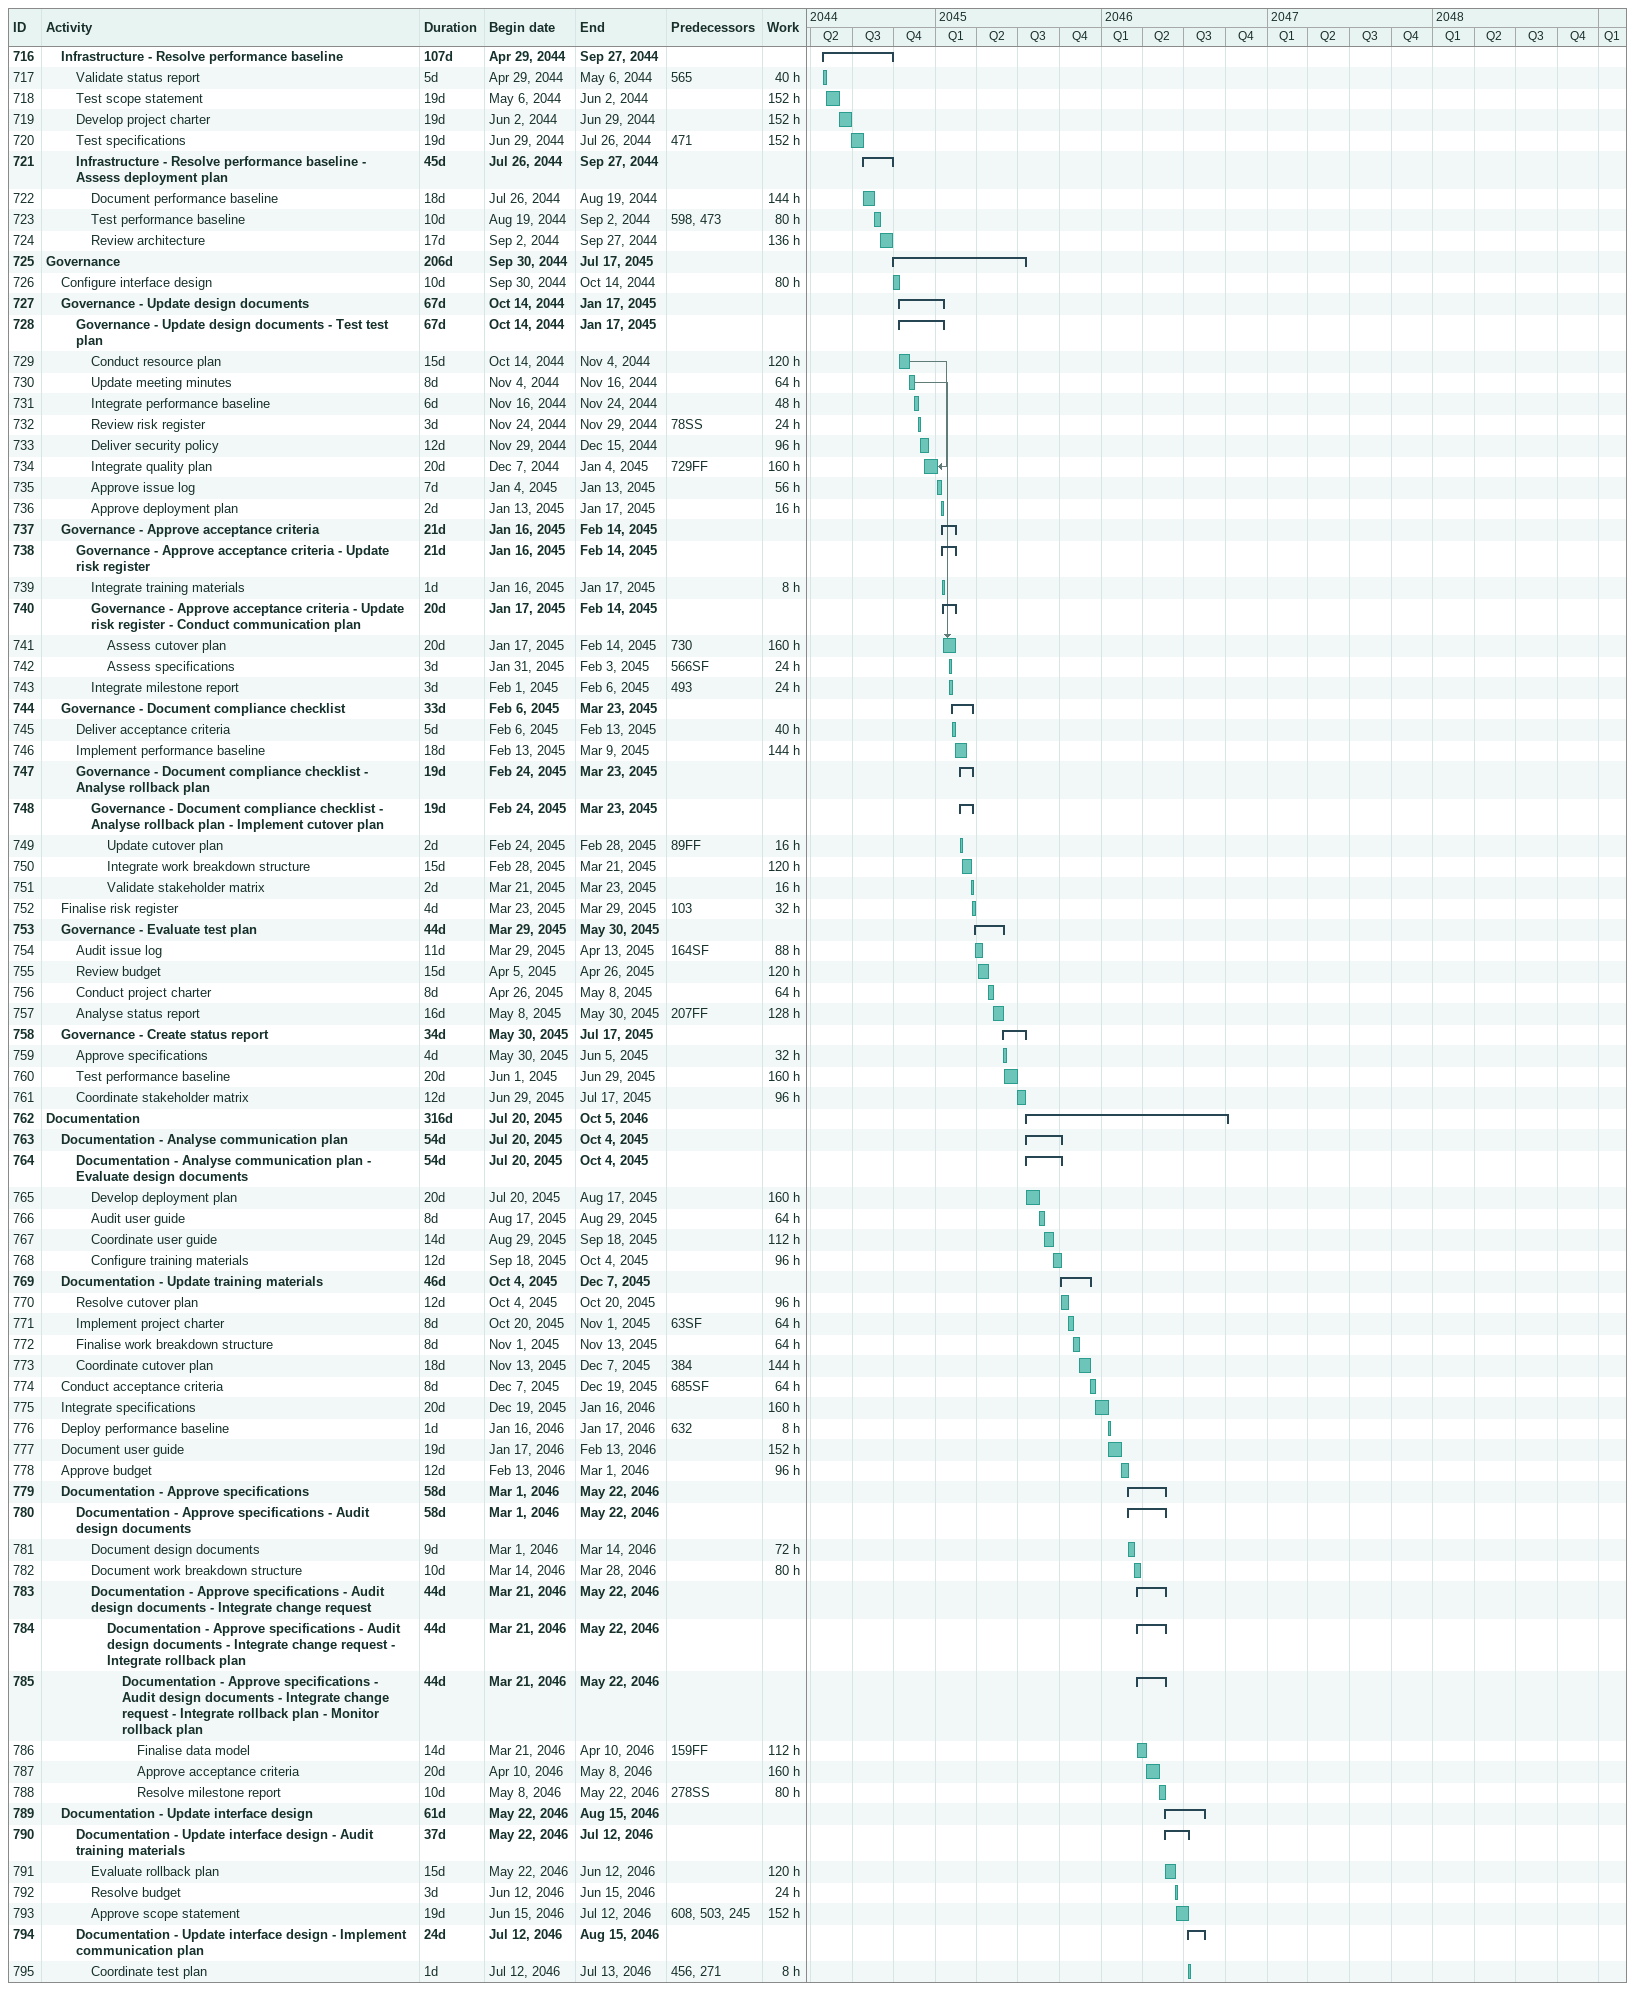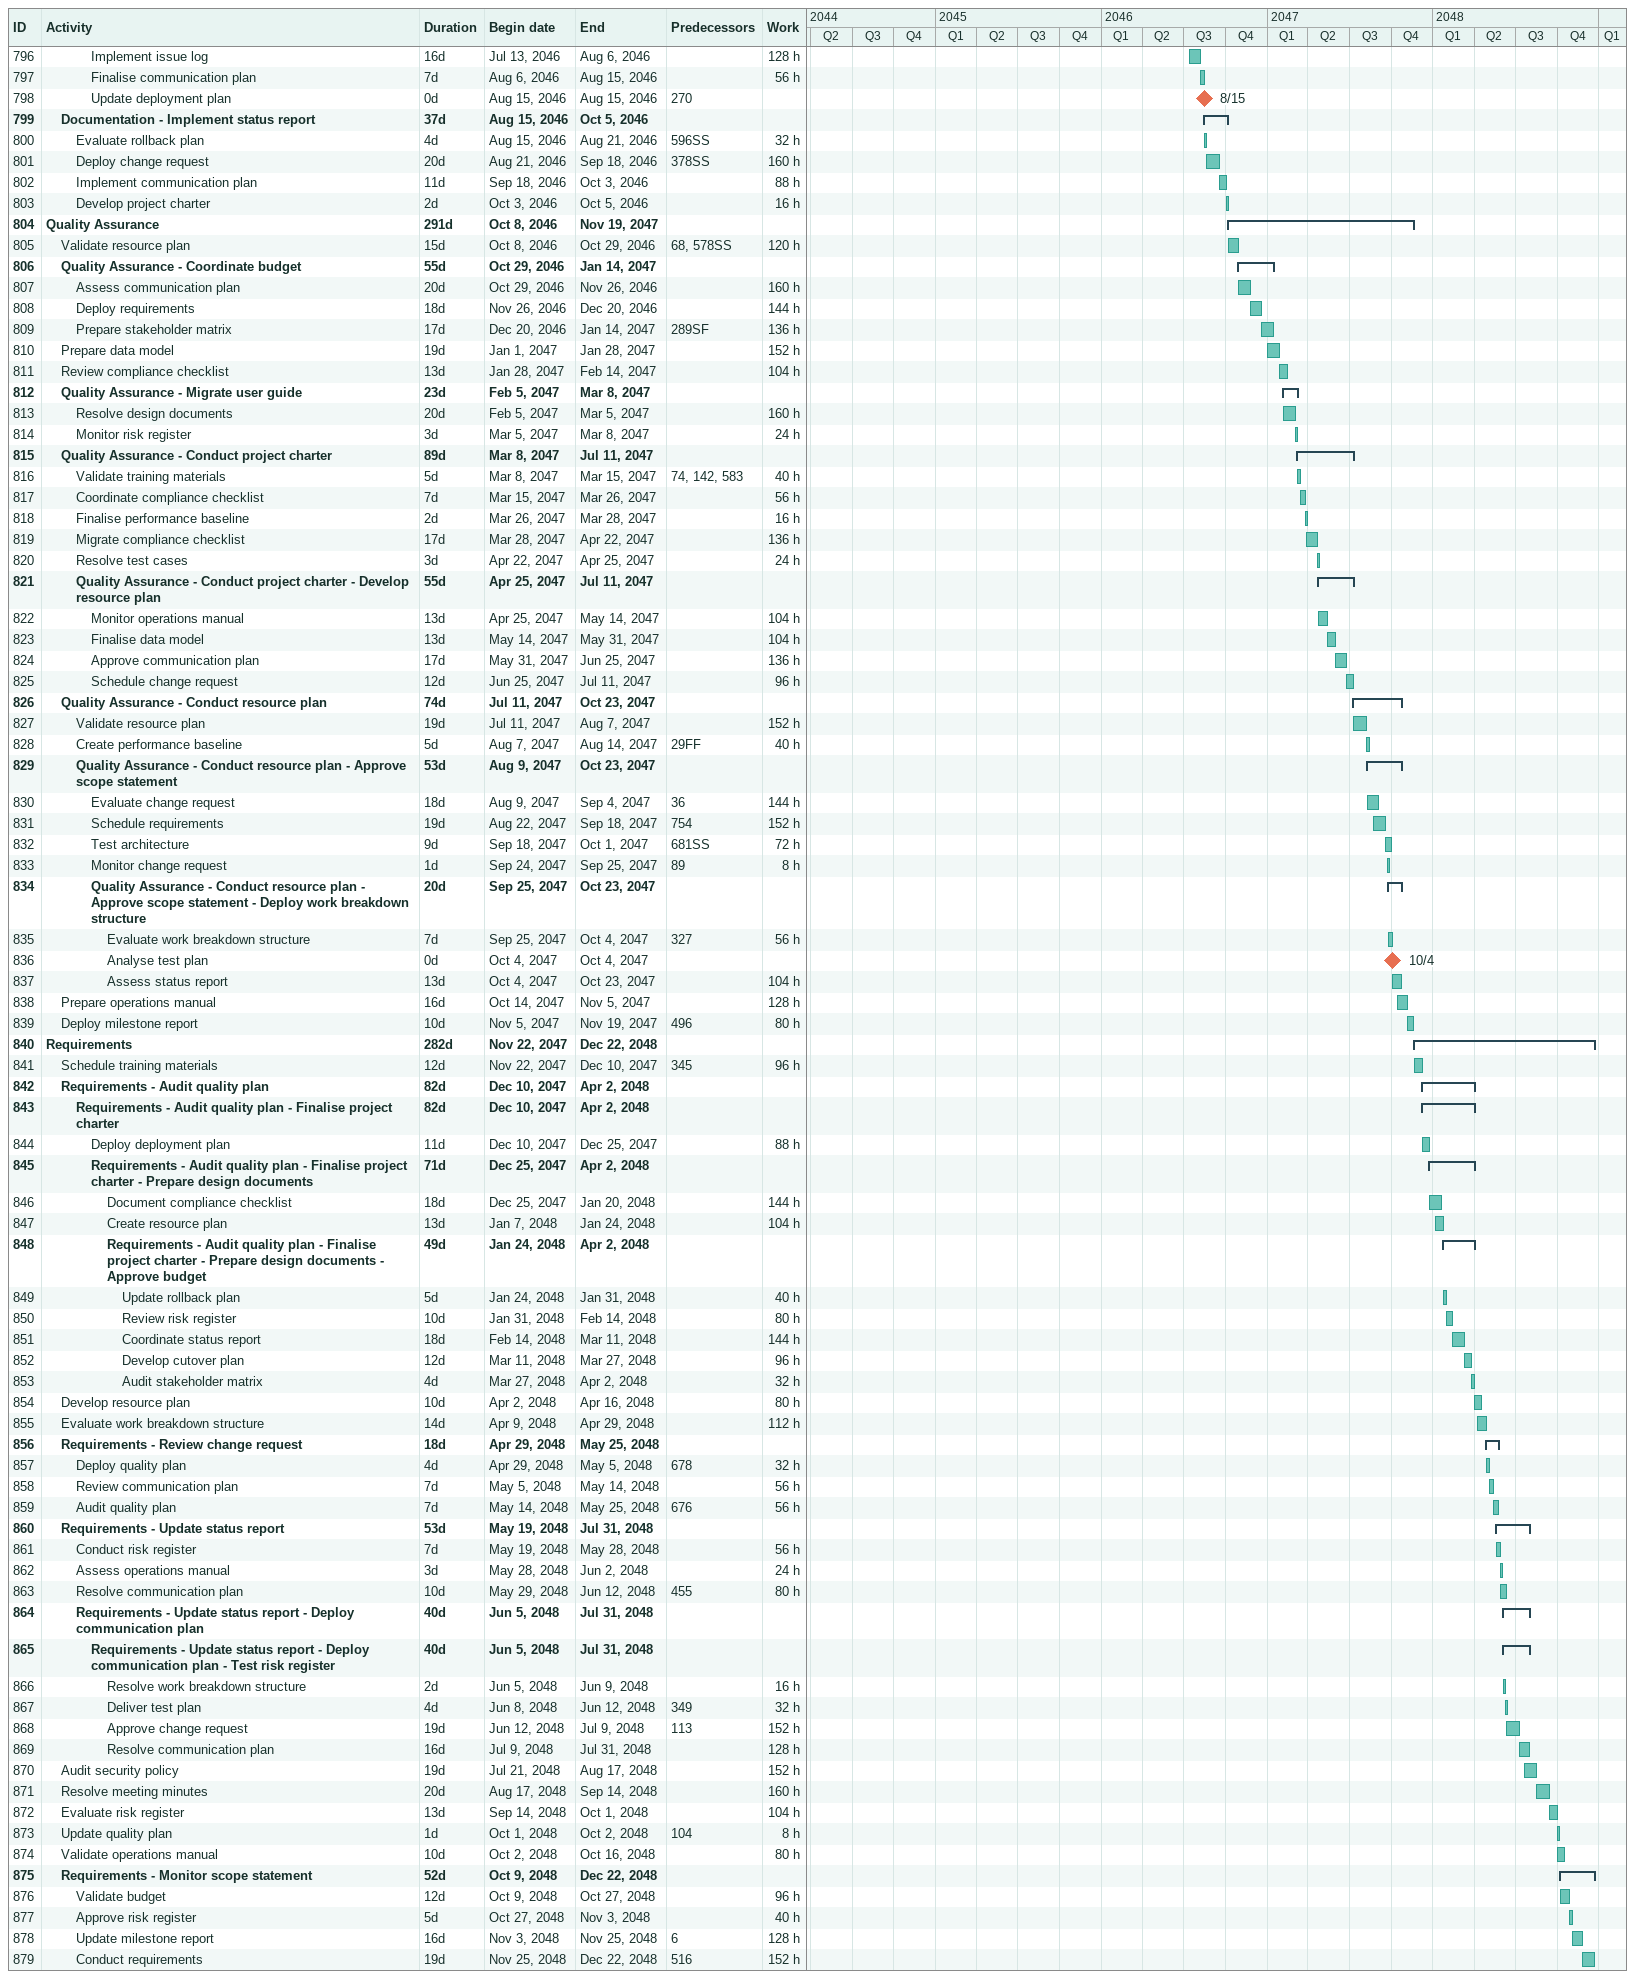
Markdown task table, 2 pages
| ID | Level | Task | Duration | Start | Finish | Predecessors | Work (h) |
|---|---|---|---|---|---|---|---|
| 716 | 2 | **Infrastructure - Resolve performance baseline** | 107d | 2044-04-29 | 2044-09-27 |  |  |
| 717 | 3 | Validate status report | 5d | 2044-04-29 | 2044-05-06 | 565 | 40 |
| 718 | 3 | Test scope statement | 19d | 2044-05-06 | 2044-06-02 |  | 152 |
| 719 | 3 | Develop project charter | 19d | 2044-06-02 | 2044-06-29 |  | 152 |
| 720 | 3 | Test specifications | 19d | 2044-06-29 | 2044-07-26 | 471 | 152 |
| 721 | 3 | **Infrastructure - Resolve performance baseline - Assess deployment plan** | 45d | 2044-07-26 | 2044-09-27 |  |  |
| 722 | 4 | Document performance baseline | 18d | 2044-07-26 | 2044-08-19 |  | 144 |
| 723 | 4 | Test performance baseline | 10d | 2044-08-19 | 2044-09-02 | 598, 473 | 80 |
| 724 | 4 | Review architecture | 17d | 2044-09-02 | 2044-09-27 |  | 136 |
| 725 | 1 | **Governance** | 206d | 2044-09-30 | 2045-07-17 |  |  |
| 726 | 2 | Configure interface design | 10d | 2044-09-30 | 2044-10-14 |  | 80 |
| 727 | 2 | **Governance - Update design documents** | 67d | 2044-10-14 | 2045-01-17 |  |  |
| 728 | 3 | **Governance - Update design documents - Test test plan** | 67d | 2044-10-14 | 2045-01-17 |  |  |
| 729 | 4 | Conduct resource plan | 15d | 2044-10-14 | 2044-11-04 |  | 120 |
| 730 | 4 | Update meeting minutes | 8d | 2044-11-04 | 2044-11-16 |  | 64 |
| 731 | 4 | Integrate performance baseline | 6d | 2044-11-16 | 2044-11-24 |  | 48 |
| 732 | 4 | Review risk register | 3d | 2044-11-24 | 2044-11-29 | 78SS | 24 |
| 733 | 4 | Deliver security policy | 12d | 2044-11-29 | 2044-12-15 |  | 96 |
| 734 | 4 | Integrate quality plan | 20d | 2044-12-07 | 2045-01-04 | 729FF | 160 |
| 735 | 4 | Approve issue log | 7d | 2045-01-04 | 2045-01-13 |  | 56 |
| 736 | 4 | Approve deployment plan | 2d | 2045-01-13 | 2045-01-17 |  | 16 |
| 737 | 2 | **Governance - Approve acceptance criteria** | 21d | 2045-01-16 | 2045-02-14 |  |  |
| 738 | 3 | **Governance - Approve acceptance criteria - Update risk register** | 21d | 2045-01-16 | 2045-02-14 |  |  |
| 739 | 4 | Integrate training materials | 1d | 2045-01-16 | 2045-01-17 |  | 8 |
| 740 | 4 | **Governance - Approve acceptance criteria - Update risk register - Conduct communication plan** | 20d | 2045-01-17 | 2045-02-14 |  |  |
| 741 | 5 | Assess cutover plan | 20d | 2045-01-17 | 2045-02-14 | 730 | 160 |
| 742 | 5 | Assess specifications | 3d | 2045-01-31 | 2045-02-03 | 566SF | 24 |
| 743 | 4 | Integrate milestone report | 3d | 2045-02-01 | 2045-02-06 | 493 | 24 |
| 744 | 2 | **Governance - Document compliance checklist** | 33d | 2045-02-06 | 2045-03-23 |  |  |
| 745 | 3 | Deliver acceptance criteria | 5d | 2045-02-06 | 2045-02-13 |  | 40 |
| 746 | 3 | Implement performance baseline | 18d | 2045-02-13 | 2045-03-09 |  | 144 |
| 747 | 3 | **Governance - Document compliance checklist - Analyse rollback plan** | 19d | 2045-02-24 | 2045-03-23 |  |  |
| 748 | 4 | **Governance - Document compliance checklist - Analyse rollback plan - Implement cutover plan** | 19d | 2045-02-24 | 2045-03-23 |  |  |
| 749 | 5 | Update cutover plan | 2d | 2045-02-24 | 2045-02-28 | 89FF | 16 |
| 750 | 5 | Integrate work breakdown structure | 15d | 2045-02-28 | 2045-03-21 |  | 120 |
| 751 | 5 | Validate stakeholder matrix | 2d | 2045-03-21 | 2045-03-23 |  | 16 |
| 752 | 2 | Finalise risk register | 4d | 2045-03-23 | 2045-03-29 | 103 | 32 |
| 753 | 2 | **Governance - Evaluate test plan** | 44d | 2045-03-29 | 2045-05-30 |  |  |
| 754 | 3 | Audit issue log | 11d | 2045-03-29 | 2045-04-13 | 164SF | 88 |
| 755 | 3 | Review budget | 15d | 2045-04-05 | 2045-04-26 |  | 120 |
| 756 | 3 | Conduct project charter | 8d | 2045-04-26 | 2045-05-08 |  | 64 |
| 757 | 3 | Analyse status report | 16d | 2045-05-08 | 2045-05-30 | 207FF | 128 |
| 758 | 2 | **Governance - Create status report** | 34d | 2045-05-30 | 2045-07-17 |  |  |
| 759 | 3 | Approve specifications | 4d | 2045-05-30 | 2045-06-05 |  | 32 |
| 760 | 3 | Test performance baseline | 20d | 2045-06-01 | 2045-06-29 |  | 160 |
| 761 | 3 | Coordinate stakeholder matrix | 12d | 2045-06-29 | 2045-07-17 |  | 96 |
| 762 | 1 | **Documentation** | 316d | 2045-07-20 | 2046-10-05 |  |  |
| 763 | 2 | **Documentation - Analyse communication plan** | 54d | 2045-07-20 | 2045-10-04 |  |  |
| 764 | 3 | **Documentation - Analyse communication plan - Evaluate design documents** | 54d | 2045-07-20 | 2045-10-04 |  |  |
| 765 | 4 | Develop deployment plan | 20d | 2045-07-20 | 2045-08-17 |  | 160 |
| 766 | 4 | Audit user guide | 8d | 2045-08-17 | 2045-08-29 |  | 64 |
| 767 | 4 | Coordinate user guide | 14d | 2045-08-29 | 2045-09-18 |  | 112 |
| 768 | 4 | Configure training materials | 12d | 2045-09-18 | 2045-10-04 |  | 96 |
| 769 | 2 | **Documentation - Update training materials** | 46d | 2045-10-04 | 2045-12-07 |  |  |
| 770 | 3 | Resolve cutover plan | 12d | 2045-10-04 | 2045-10-20 |  | 96 |
| 771 | 3 | Implement project charter | 8d | 2045-10-20 | 2045-11-01 | 63SF | 64 |
| 772 | 3 | Finalise work breakdown structure | 8d | 2045-11-01 | 2045-11-13 |  | 64 |
| 773 | 3 | Coordinate cutover plan | 18d | 2045-11-13 | 2045-12-07 | 384 | 144 |
| 774 | 2 | Conduct acceptance criteria | 8d | 2045-12-07 | 2045-12-19 | 685SF | 64 |
| 775 | 2 | Integrate specifications | 20d | 2045-12-19 | 2046-01-16 |  | 160 |
| 776 | 2 | Deploy performance baseline | 1d | 2046-01-16 | 2046-01-17 | 632 | 8 |
| 777 | 2 | Document user guide | 19d | 2046-01-17 | 2046-02-13 |  | 152 |
| 778 | 2 | Approve budget | 12d | 2046-02-13 | 2046-03-01 |  | 96 |
| 779 | 2 | **Documentation - Approve specifications** | 58d | 2046-03-01 | 2046-05-22 |  |  |
| 780 | 3 | **Documentation - Approve specifications - Audit design documents** | 58d | 2046-03-01 | 2046-05-22 |  |  |
| 781 | 4 | Document design documents | 9d | 2046-03-01 | 2046-03-14 |  | 72 |
| 782 | 4 | Document work breakdown structure | 10d | 2046-03-14 | 2046-03-28 |  | 80 |
| 783 | 4 | **Documentation - Approve specifications - Audit design documents - Integrate change request** | 44d | 2046-03-21 | 2046-05-22 |  |  |
| 784 | 5 | **Documentation - Approve specifications - Audit design documents - Integrate change request - Integrate rollback plan** | 44d | 2046-03-21 | 2046-05-22 |  |  |
| 785 | 6 | **Documentation - Approve specifications - Audit design documents - Integrate change request - Integrate rollback plan - Monitor rollback plan** | 44d | 2046-03-21 | 2046-05-22 |  |  |
| 786 | 7 | Finalise data model | 14d | 2046-03-21 | 2046-04-10 | 159FF | 112 |
| 787 | 7 | Approve acceptance criteria | 20d | 2046-04-10 | 2046-05-08 |  | 160 |
| 788 | 7 | Resolve milestone report | 10d | 2046-05-08 | 2046-05-22 | 278SS | 80 |
| 789 | 2 | **Documentation - Update interface design** | 61d | 2046-05-22 | 2046-08-15 |  |  |
| 790 | 3 | **Documentation - Update interface design - Audit training materials** | 37d | 2046-05-22 | 2046-07-12 |  |  |
| 791 | 4 | Evaluate rollback plan | 15d | 2046-05-22 | 2046-06-12 |  | 120 |
| 792 | 4 | Resolve budget | 3d | 2046-06-12 | 2046-06-15 |  | 24 |
| 793 | 4 | Approve scope statement | 19d | 2046-06-15 | 2046-07-12 | 608, 503, 245 | 152 |
| 794 | 3 | **Documentation - Update interface design - Implement communication plan** | 24d | 2046-07-12 | 2046-08-15 |  |  |
| 795 | 4 | Coordinate test plan | 1d | 2046-07-12 | 2046-07-13 | 456, 271 | 8 |
| 796 | 4 | Implement issue log | 16d | 2046-07-13 | 2046-08-06 |  | 128 |
| 797 | 4 | Finalise communication plan | 7d | 2046-08-06 | 2046-08-15 |  | 56 |
| 798 | 4 | Update deployment plan | 0d | 2046-08-15 | 2046-08-15 | 270 |  |
| 799 | 2 | **Documentation - Implement status report** | 37d | 2046-08-15 | 2046-10-05 |  |  |
| 800 | 3 | Evaluate rollback plan | 4d | 2046-08-15 | 2046-08-21 | 596SS | 32 |
| 801 | 3 | Deploy change request | 20d | 2046-08-21 | 2046-09-18 | 378SS | 160 |
| 802 | 3 | Implement communication plan | 11d | 2046-09-18 | 2046-10-03 |  | 88 |
| 803 | 3 | Develop project charter | 2d | 2046-10-03 | 2046-10-05 |  | 16 |
| 804 | 1 | **Quality Assurance** | 291d | 2046-10-08 | 2047-11-19 |  |  |
| 805 | 2 | Validate resource plan | 15d | 2046-10-08 | 2046-10-29 | 68, 578SS | 120 |
| 806 | 2 | **Quality Assurance - Coordinate budget** | 55d | 2046-10-29 | 2047-01-14 |  |  |
| 807 | 3 | Assess communication plan | 20d | 2046-10-29 | 2046-11-26 |  | 160 |
| 808 | 3 | Deploy requirements | 18d | 2046-11-26 | 2046-12-20 |  | 144 |
| 809 | 3 | Prepare stakeholder matrix | 17d | 2046-12-20 | 2047-01-14 | 289SF | 136 |
| 810 | 2 | Prepare data model | 19d | 2047-01-01 | 2047-01-28 |  | 152 |
| 811 | 2 | Review compliance checklist | 13d | 2047-01-28 | 2047-02-14 |  | 104 |
| 812 | 2 | **Quality Assurance - Migrate user guide** | 23d | 2047-02-05 | 2047-03-08 |  |  |
| 813 | 3 | Resolve design documents | 20d | 2047-02-05 | 2047-03-05 |  | 160 |
| 814 | 3 | Monitor risk register | 3d | 2047-03-05 | 2047-03-08 |  | 24 |
| 815 | 2 | **Quality Assurance - Conduct project charter** | 89d | 2047-03-08 | 2047-07-11 |  |  |
| 816 | 3 | Validate training materials | 5d | 2047-03-08 | 2047-03-15 | 74, 142, 583 | 40 |
| 817 | 3 | Coordinate compliance checklist | 7d | 2047-03-15 | 2047-03-26 |  | 56 |
| 818 | 3 | Finalise performance baseline | 2d | 2047-03-26 | 2047-03-28 |  | 16 |
| 819 | 3 | Migrate compliance checklist | 17d | 2047-03-28 | 2047-04-22 |  | 136 |
| 820 | 3 | Resolve test cases | 3d | 2047-04-22 | 2047-04-25 |  | 24 |
| 821 | 3 | **Quality Assurance - Conduct project charter - Develop resource plan** | 55d | 2047-04-25 | 2047-07-11 |  |  |
| 822 | 4 | Monitor operations manual | 13d | 2047-04-25 | 2047-05-14 |  | 104 |
| 823 | 4 | Finalise data model | 13d | 2047-05-14 | 2047-05-31 |  | 104 |
| 824 | 4 | Approve communication plan | 17d | 2047-05-31 | 2047-06-25 |  | 136 |
| 825 | 4 | Schedule change request | 12d | 2047-06-25 | 2047-07-11 |  | 96 |
| 826 | 2 | **Quality Assurance - Conduct resource plan** | 74d | 2047-07-11 | 2047-10-23 |  |  |
| 827 | 3 | Validate resource plan | 19d | 2047-07-11 | 2047-08-07 |  | 152 |
| 828 | 3 | Create performance baseline | 5d | 2047-08-07 | 2047-08-14 | 29FF | 40 |
| 829 | 3 | **Quality Assurance - Conduct resource plan - Approve scope statement** | 53d | 2047-08-09 | 2047-10-23 |  |  |
| 830 | 4 | Evaluate change request | 18d | 2047-08-09 | 2047-09-04 | 36 | 144 |
| 831 | 4 | Schedule requirements | 19d | 2047-08-22 | 2047-09-18 | 754 | 152 |
| 832 | 4 | Test architecture | 9d | 2047-09-18 | 2047-10-01 | 681SS | 72 |
| 833 | 4 | Monitor change request | 1d | 2047-09-24 | 2047-09-25 | 89 | 8 |
| 834 | 4 | **Quality Assurance - Conduct resource plan - Approve scope statement - Deploy work breakdown structure** | 20d | 2047-09-25 | 2047-10-23 |  |  |
| 835 | 5 | Evaluate work breakdown structure | 7d | 2047-09-25 | 2047-10-04 | 327 | 56 |
| 836 | 5 | Analyse test plan | 0d | 2047-10-04 | 2047-10-04 |  |  |
| 837 | 5 | Assess status report | 13d | 2047-10-04 | 2047-10-23 |  | 104 |
| 838 | 2 | Prepare operations manual | 16d | 2047-10-14 | 2047-11-05 |  | 128 |
| 839 | 2 | Deploy milestone report | 10d | 2047-11-05 | 2047-11-19 | 496 | 80 |
| 840 | 1 | **Requirements** | 282d | 2047-11-22 | 2048-12-22 |  |  |
| 841 | 2 | Schedule training materials | 12d | 2047-11-22 | 2047-12-10 | 345 | 96 |
| 842 | 2 | **Requirements - Audit quality plan** | 82d | 2047-12-10 | 2048-04-02 |  |  |
| 843 | 3 | **Requirements - Audit quality plan - Finalise project charter** | 82d | 2047-12-10 | 2048-04-02 |  |  |
| 844 | 4 | Deploy deployment plan | 11d | 2047-12-10 | 2047-12-25 |  | 88 |
| 845 | 4 | **Requirements - Audit quality plan - Finalise project charter - Prepare design documents** | 71d | 2047-12-25 | 2048-04-02 |  |  |
| 846 | 5 | Document compliance checklist | 18d | 2047-12-25 | 2048-01-20 |  | 144 |
| 847 | 5 | Create resource plan | 13d | 2048-01-07 | 2048-01-24 |  | 104 |
| 848 | 5 | **Requirements - Audit quality plan - Finalise project charter - Prepare design documents - Approve budget** | 49d | 2048-01-24 | 2048-04-02 |  |  |
| 849 | 6 | Update rollback plan | 5d | 2048-01-24 | 2048-01-31 |  | 40 |
| 850 | 6 | Review risk register | 10d | 2048-01-31 | 2048-02-14 |  | 80 |
| 851 | 6 | Coordinate status report | 18d | 2048-02-14 | 2048-03-11 |  | 144 |
| 852 | 6 | Develop cutover plan | 12d | 2048-03-11 | 2048-03-27 |  | 96 |
| 853 | 6 | Audit stakeholder matrix | 4d | 2048-03-27 | 2048-04-02 |  | 32 |
| 854 | 2 | Develop resource plan | 10d | 2048-04-02 | 2048-04-16 |  | 80 |
| 855 | 2 | Evaluate work breakdown structure | 14d | 2048-04-09 | 2048-04-29 |  | 112 |
| 856 | 2 | **Requirements - Review change request** | 18d | 2048-04-29 | 2048-05-25 |  |  |
| 857 | 3 | Deploy quality plan | 4d | 2048-04-29 | 2048-05-05 | 678 | 32 |
| 858 | 3 | Review communication plan | 7d | 2048-05-05 | 2048-05-14 |  | 56 |
| 859 | 3 | Audit quality plan | 7d | 2048-05-14 | 2048-05-25 | 676 | 56 |
| 860 | 2 | **Requirements - Update status report** | 53d | 2048-05-19 | 2048-07-31 |  |  |
| 861 | 3 | Conduct risk register | 7d | 2048-05-19 | 2048-05-28 |  | 56 |
| 862 | 3 | Assess operations manual | 3d | 2048-05-28 | 2048-06-02 |  | 24 |
| 863 | 3 | Resolve communication plan | 10d | 2048-05-29 | 2048-06-12 | 455 | 80 |
| 864 | 3 | **Requirements - Update status report - Deploy communication plan** | 40d | 2048-06-05 | 2048-07-31 |  |  |
| 865 | 4 | **Requirements - Update status report - Deploy communication plan - Test risk register** | 40d | 2048-06-05 | 2048-07-31 |  |  |
| 866 | 5 | Resolve work breakdown structure | 2d | 2048-06-05 | 2048-06-09 |  | 16 |
| 867 | 5 | Deliver test plan | 4d | 2048-06-08 | 2048-06-12 | 349 | 32 |
| 868 | 5 | Approve change request | 19d | 2048-06-12 | 2048-07-09 | 113 | 152 |
| 869 | 5 | Resolve communication plan | 16d | 2048-07-09 | 2048-07-31 |  | 128 |
| 870 | 2 | Audit security policy | 19d | 2048-07-21 | 2048-08-17 |  | 152 |
| 871 | 2 | Resolve meeting minutes | 20d | 2048-08-17 | 2048-09-14 |  | 160 |
| 872 | 2 | Evaluate risk register | 13d | 2048-09-14 | 2048-10-01 |  | 104 |
| 873 | 2 | Update quality plan | 1d | 2048-10-01 | 2048-10-02 | 104 | 8 |
| 874 | 2 | Validate operations manual | 10d | 2048-10-02 | 2048-10-16 |  | 80 |
| 875 | 2 | **Requirements - Monitor scope statement** | 52d | 2048-10-09 | 2048-12-22 |  |  |
| 876 | 3 | Validate budget | 12d | 2048-10-09 | 2048-10-27 |  | 96 |
| 877 | 3 | Approve risk register | 5d | 2048-10-27 | 2048-11-03 |  | 40 |
| 878 | 3 | Update milestone report | 16d | 2048-11-03 | 2048-11-25 | 6 | 128 |
| 879 | 3 | Conduct requirements | 19d | 2048-11-25 | 2048-12-22 | 516 | 152 |
